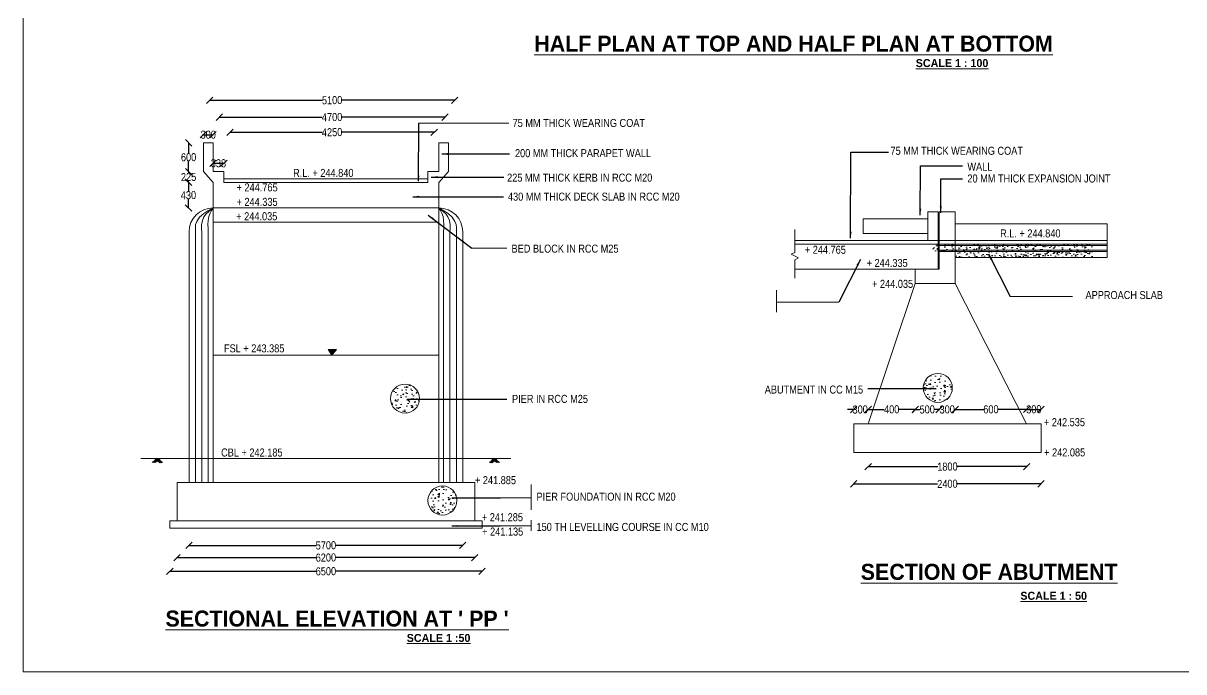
# Model space of a CAD drawing. Header units: millimetres. Extents: x 450481 to 511787, y -34722 to 10874.
# Drawn here: x 450481 to 486727, y -34722 to -14463 of the extents above; entities that cross this region are included whole.
import ezdxf
from ezdxf.enums import TextEntityAlignment as Align

# ---------------------------------------------------------------- set-up
doc = ezdxf.new("R2010")
doc.units = ezdxf.units.MM
doc.header["$LTSCALE"] = 300
doc.header["$MEASUREMENT"] = 0
doc.layers.add('MAIN', color=7, linetype='Continuous')
doc.styles.add('ARIAL NARROW', font='ARIALN.TTF', dxfattribs={"height": 250})
doc.styles.add('CITYBLUEPR', font='cityb___.ttf')
doc.dimstyles.get("Standard").update_dxf_attribs({"dimtxt": 200, "dimasz": 200, "dimexe": 0.18, "dimexo": 0.0625, "dimgap": 0.09, "dimtad": 0, "dimdec": 0, "dimzin": 0, "dimdsep": 46, "dimtxsty": 'ARIAL NARROW', "dimcen": 0.0851, "dimdle": 0.1, "dimse1": 1, "dimse2": 1, "dimadec": 0, "dimazin": 0, "dimtfac": 1, "dimtdec": 0, "dimtofl": 0, "dimtmove": 0, "dimatfit": 3, "dimfxl": 1, "dimtolj": 1, "dimtzin": 0, "dimarcsym": 0})
doc.dimstyles.new('STANDARD$7', dxfattribs={"dimtxt": 2, "dimasz": 2, "dimexe": 1.25, "dimexo": 0.625, "dimtad": 1, "dimdec": 0, "dimlfac": 0.5, "dimdsep": 46, "dimtxsty": 'ARIAL NARROW', "dimcen": 2.5, "dimdle": 0.1, "dimse1": 1, "dimse2": 1, "dimadec": 0, "dimazin": 0, "dimtfac": 1, "dimtdec": 0, "dimtmove": 0, "dimatfit": 3, "dimfxl": 1, "dimtolj": 1, "dimtzin": 0, "dimarcsym": 0})

# ---------------------------------------------------------------- blocks, each defined once
blk = doc.blocks.new('_Oblique')
at = {"color": 0, "linetype": 'ByBlock', "lineweight": -2}
blk.add_line((-0.5, -0.5), (0.5, 0.5), dxfattribs=at)
blk = doc.blocks.new('*D53')
at = {"layer": 'Defpoints', "color": 0, "lineweight": 9, "transparency": 16777216}
for p in [(456409, -17945), (456109, -18200), (456409, -18200)]:
    blk.add_point(p, dxfattribs=at)
at = {"layer": 'MAIN', "color": 0, "lineweight": -2, "transparency": 16777216}
blk.add_line((456109, -17945), (456410, -17945), dxfattribs=at)
at = {"layer": 'MAIN', "color": 0, "lineweight": -2, "transparency": 16777216, "xscale": 200, "yscale": 200, "zscale": 200, "rotation": 180}
blk.add_blockref('_Oblique', (456109, -17945), dxfattribs=at)
at = {"layer": 'MAIN', "color": 0, "lineweight": -2, "transparency": 16777216, "xscale": 200, "yscale": 200, "zscale": 200}
blk.add_blockref('_Oblique', (456409, -17945), dxfattribs=at)
at = {"layer": 'MAIN', "color": 0, "lineweight": 9, "transparency": 16777216, "insert": (456259, -17945), "char_height": 250, "attachment_point": 5, "style": 'ARIAL NARROW'}
blk.add_mtext('\\A1;300', dxfattribs=at)
blk = doc.blocks.new('*D54')
at = {"layer": 'Defpoints', "color": 0, "lineweight": 9, "transparency": 16777216}
for p in [(456747, -18839), (456409, -19100), (456747, -19100)]:
    blk.add_point(p, dxfattribs=at)
at = {"layer": 'MAIN', "color": 0, "lineweight": -2, "transparency": 16777216}
blk.add_line((456409, -18839), (456747, -18839), dxfattribs=at)
at = {"layer": 'MAIN', "color": 0, "lineweight": -2, "transparency": 16777216, "xscale": 200, "yscale": 200, "zscale": 200, "rotation": 180}
blk.add_blockref('_Oblique', (456409, -18839), dxfattribs=at)
at = {"layer": 'MAIN', "color": 0, "lineweight": -2, "transparency": 16777216, "xscale": 200, "yscale": 200, "zscale": 200}
blk.add_blockref('_Oblique', (456747, -18839), dxfattribs=at)
at = {"layer": 'MAIN', "color": 0, "lineweight": 9, "transparency": 16777216, "insert": (456578, -18839), "char_height": 250, "attachment_point": 5, "style": 'ARIAL NARROW'}
blk.add_mtext('\\A1;338', dxfattribs=at)
blk = doc.blocks.new('*D55')
at = {"layer": 'Defpoints', "color": 0, "lineweight": 9, "transparency": 16777216}
for p in [(456109, -18200), (455646, -19100), (456109, -19100)]:
    blk.add_point(p, dxfattribs=at)
at = {"layer": 'MAIN', "color": 0, "lineweight": -2, "transparency": 16777216}
for p, q in [((455646, -18200), (455646, -18522)), ((455646, -19100), (455646, -18777))]:
    blk.add_line(p, q, dxfattribs=at)
at = {"layer": 'MAIN', "color": 0, "lineweight": -2, "transparency": 16777216, "xscale": 200, "yscale": 200, "zscale": 200}
for p, rotation in [((455646, -18200), 90), ((455646, -19100), 270)]:
    blk.add_blockref('_Oblique', p, dxfattribs=dict(at, rotation=rotation))
at = {"layer": 'MAIN', "color": 0, "lineweight": 9, "transparency": 16777216, "insert": (455646, -18650), "char_height": 250, "attachment_point": 5, "rotation": 1, "style": 'ARIAL NARROW'}
blk.add_mtext('\\A1;600', dxfattribs=at)
blk = doc.blocks.new('*D56')
at = {"layer": 'Defpoints', "color": 0, "lineweight": 9, "transparency": 16777216}
for p in [(456747, -19100), (455646, -19437), (456747, -19437)]:
    blk.add_point(p, dxfattribs=at)
at = {"layer": 'MAIN', "color": 0, "lineweight": -2, "transparency": 16777216}
for p, q in [((455646, -19100), (455646, -19141)), ((455646, -19437), (455646, -19396))]:
    blk.add_line(p, q, dxfattribs=at)
at = {"layer": 'MAIN', "color": 0, "lineweight": -2, "transparency": 16777216, "xscale": 200, "yscale": 200, "zscale": 200}
for p, rotation in [((455646, -19100), 90), ((455646, -19437), 270)]:
    blk.add_blockref('_Oblique', p, dxfattribs=dict(at, rotation=rotation))
at = {"layer": 'MAIN', "color": 0, "lineweight": 9, "transparency": 16777216, "insert": (455646, -19268), "char_height": 250, "attachment_point": 5, "rotation": 1, "style": 'ARIAL NARROW'}
blk.add_mtext('\\A1;225', dxfattribs=at)
blk = doc.blocks.new('*D57')
at = {"layer": 'Defpoints', "color": 0, "lineweight": 9, "transparency": 16777216}
for p in [(456747, -19437), (455642, -20232), (456747, -20232)]:
    blk.add_point(p, dxfattribs=at)
at = {"layer": 'MAIN', "color": 0, "lineweight": -2, "transparency": 16777216}
for p, q in [((455642, -19437), (455642, -19707)), ((455642, -20232), (455642, -19962))]:
    blk.add_line(p, q, dxfattribs=at)
at = {"layer": 'MAIN', "color": 0, "lineweight": -2, "transparency": 16777216, "xscale": 200, "yscale": 200, "zscale": 200}
for p, rotation in [((455642, -19437), 90), ((455642, -20232), 270)]:
    blk.add_blockref('_Oblique', p, dxfattribs=dict(at, rotation=rotation))
at = {"layer": 'MAIN', "color": 0, "lineweight": 9, "transparency": 16777216, "insert": (455642, -19835), "char_height": 250, "attachment_point": 5, "rotation": 1, "style": 'ARIAL NARROW'}
blk.add_mtext('\\A1;430', dxfattribs=at)
blk = doc.blocks.new('*D41')
at = {"layer": 'Defpoints', "color": 0, "lineweight": 9, "transparency": 16777216}
for p in [(463316, -17869), (456941, -20099), (463316, -20099)]:
    blk.add_point(p, dxfattribs=at)
at = {"layer": 'MAIN', "color": 0, "lineweight": -2, "transparency": 16777216}
for p, q in [((456941, -17869), (459818, -17869)), ((463316, -17869), (460438, -17869))]:
    blk.add_line(p, q, dxfattribs=at)
at = {"layer": 'MAIN', "color": 0, "lineweight": -2, "transparency": 16777216, "xscale": 200, "yscale": 200, "zscale": 200, "rotation": 180}
blk.add_blockref('_Oblique', (456941, -17869), dxfattribs=at)
at = {"layer": 'MAIN', "color": 0, "lineweight": -2, "transparency": 16777216, "xscale": 200, "yscale": 200, "zscale": 200}
blk.add_blockref('_Oblique', (463316, -17869), dxfattribs=at)
at = {"layer": 'MAIN', "color": 0, "lineweight": 9, "transparency": 16777216, "insert": (460128, -17869), "char_height": 250, "attachment_point": 5, "rotation": 1, "style": 'ARIAL NARROW'}
blk.add_mtext('\\A1;4250', dxfattribs=at)
blk = doc.blocks.new('*D42')
at = {"layer": 'Defpoints', "color": 0, "lineweight": 9, "transparency": 16777216}
for p in [(463653, -17397), (456603, -19874), (463653, -19874)]:
    blk.add_point(p, dxfattribs=at)
at = {"layer": 'MAIN', "color": 0, "lineweight": -2, "transparency": 16777216}
for p, q in [((456603, -17397), (459818, -17397)), ((463653, -17397), (460438, -17397))]:
    blk.add_line(p, q, dxfattribs=at)
at = {"layer": 'MAIN', "color": 0, "lineweight": -2, "transparency": 16777216, "xscale": 200, "yscale": 200, "zscale": 200, "rotation": 180}
blk.add_blockref('_Oblique', (456603, -17397), dxfattribs=at)
at = {"layer": 'MAIN', "color": 0, "lineweight": -2, "transparency": 16777216, "xscale": 200, "yscale": 200, "zscale": 200}
blk.add_blockref('_Oblique', (463653, -17397), dxfattribs=at)
at = {"layer": 'MAIN', "color": 0, "lineweight": 9, "transparency": 16777216, "insert": (460128, -17397), "char_height": 250, "attachment_point": 5, "rotation": 1, "style": 'ARIAL NARROW'}
blk.add_mtext('\\A1;4700', dxfattribs=at)
blk = doc.blocks.new('*D43')
at = {"layer": 'Defpoints', "color": 0, "lineweight": 9, "transparency": 16777216}
for p in [(463953, -16868), (456303, -18974), (463953, -18974)]:
    blk.add_point(p, dxfattribs=at)
at = {"layer": 'MAIN', "color": 0, "lineweight": -2, "transparency": 16777216}
for p, q in [((456303, -16868), (459822, -16868)), ((463953, -16868), (460434, -16868))]:
    blk.add_line(p, q, dxfattribs=at)
at = {"layer": 'MAIN', "color": 0, "lineweight": -2, "transparency": 16777216, "xscale": 200, "yscale": 200, "zscale": 200, "rotation": 180}
blk.add_blockref('_Oblique', (456303, -16868), dxfattribs=at)
at = {"layer": 'MAIN', "color": 0, "lineweight": -2, "transparency": 16777216, "xscale": 200, "yscale": 200, "zscale": 200}
blk.add_blockref('_Oblique', (463953, -16868), dxfattribs=at)
at = {"layer": 'MAIN', "color": 0, "lineweight": 9, "transparency": 16777216, "insert": (460128, -16868), "char_height": 250, "attachment_point": 5, "rotation": 1, "style": 'ARIAL NARROW'}
blk.add_mtext('\\A1;5100', dxfattribs=at)
blk = doc.blocks.new('*D44')
at = {"layer": 'Defpoints', "color": 0, "lineweight": 9, "transparency": 16777216}
for p in [(455059, -30561), (464809, -30561), (464809, -31584)]:
    blk.add_point(p, dxfattribs=at)
at = {"layer": 'MAIN', "color": 0, "lineweight": -2, "transparency": 16777216}
for p, q in [((455059, -31584), (459628, -31584)), ((464810, -31584), (460241, -31584))]:
    blk.add_line(p, q, dxfattribs=at)
at = {"layer": 'MAIN', "color": 0, "lineweight": -2, "transparency": 16777216, "xscale": 200, "yscale": 200, "zscale": 200, "rotation": 180}
blk.add_blockref('_Oblique', (455059, -31584), dxfattribs=at)
at = {"layer": 'MAIN', "color": 0, "lineweight": -2, "transparency": 16777216, "xscale": 200, "yscale": 200, "zscale": 200}
blk.add_blockref('_Oblique', (464809, -31584), dxfattribs=at)
at = {"layer": 'MAIN', "color": 0, "lineweight": 9, "transparency": 16777216, "insert": (459934, -31584), "char_height": 250, "attachment_point": 5, "rotation": 1, "style": 'ARIAL NARROW'}
blk.add_mtext('\\A1;6500', dxfattribs=at)
blk = doc.blocks.new('*D45')
at = {"layer": 'Defpoints', "color": 0, "lineweight": 9, "transparency": 16777216}
for p in [(455284, -30336), (464584, -30336), (464584, -31155)]:
    blk.add_point(p, dxfattribs=at)
at = {"layer": 'MAIN', "color": 0, "lineweight": -2, "transparency": 16777216}
for p, q in [((455284, -31155), (459628, -31155)), ((464585, -31155), (460241, -31155))]:
    blk.add_line(p, q, dxfattribs=at)
at = {"layer": 'MAIN', "color": 0, "lineweight": -2, "transparency": 16777216, "xscale": 200, "yscale": 200, "zscale": 200, "rotation": 180}
blk.add_blockref('_Oblique', (455284, -31155), dxfattribs=at)
at = {"layer": 'MAIN', "color": 0, "lineweight": -2, "transparency": 16777216, "xscale": 200, "yscale": 200, "zscale": 200}
blk.add_blockref('_Oblique', (464584, -31155), dxfattribs=at)
at = {"layer": 'MAIN', "color": 0, "lineweight": 9, "transparency": 16777216, "insert": (459934, -31155), "char_height": 250, "attachment_point": 5, "rotation": 1, "style": 'ARIAL NARROW'}
blk.add_mtext('\\A1;6200', dxfattribs=at)
blk = doc.blocks.new('*D46')
at = {"layer": 'Defpoints', "color": 0, "lineweight": 9, "transparency": 16777216}
for p in [(455659, -29091), (464209, -29091), (455659, -30773)]:
    blk.add_point(p, dxfattribs=at)
at = {"layer": 'MAIN', "color": 0, "lineweight": -2, "transparency": 16777216}
for p, q in [((455659, -30773), (459629, -30773)), ((464210, -30773), (460240, -30773))]:
    blk.add_line(p, q, dxfattribs=at)
at = {"layer": 'MAIN', "color": 0, "lineweight": -2, "transparency": 16777216, "xscale": 200, "yscale": 200, "zscale": 200, "rotation": 180}
blk.add_blockref('_Oblique', (455659, -30773), dxfattribs=at)
at = {"layer": 'MAIN', "color": 0, "lineweight": -2, "transparency": 16777216, "xscale": 200, "yscale": 200, "zscale": 200}
blk.add_blockref('_Oblique', (464209, -30773), dxfattribs=at)
at = {"layer": 'MAIN', "color": 0, "lineweight": 9, "transparency": 16777216, "insert": (459934, -30773), "char_height": 250, "attachment_point": 5, "rotation": 1, "style": 'ARIAL NARROW'}
blk.add_mtext('\\A1;5700', dxfattribs=at)
blk = doc.blocks.new('*D58')
at = {"layer": 'Defpoints', "color": 0, "lineweight": 9, "transparency": 16777216}
for p in [(476420, -27875), (482269, -27875), (482269, -28852)]:
    blk.add_point(p, dxfattribs=at)
at = {"layer": 'MAIN', "color": 0, "lineweight": -2, "transparency": 16777216}
for p, q in [((476420, -28852), (479037, -28852)), ((482269, -28852), (479652, -28852))]:
    blk.add_line(p, q, dxfattribs=at)
at = {"layer": 'MAIN', "color": 0, "lineweight": -2, "transparency": 16777216, "xscale": 200, "yscale": 200, "zscale": 200, "rotation": 180}
blk.add_blockref('_Oblique', (476420, -28852), dxfattribs=at)
at = {"layer": 'MAIN', "color": 0, "lineweight": -2, "transparency": 16777216, "xscale": 200, "yscale": 200, "zscale": 200}
blk.add_blockref('_Oblique', (482269, -28852), dxfattribs=at)
at = {"layer": 'MAIN', "color": 0, "lineweight": 9, "transparency": 16777216, "insert": (479345, -28852), "char_height": 250, "attachment_point": 5, "rotation": 1, "style": 'ARIAL NARROW'}
blk.add_mtext('\\A1;2400', dxfattribs=at)
blk = doc.blocks.new('*D59')
at = {"layer": 'Defpoints', "color": 0, "lineweight": 9, "transparency": 16777216}
for p in [(476870, -26975), (481819, -26975), (481819, -28314)]:
    blk.add_point(p, dxfattribs=at)
at = {"layer": 'MAIN', "color": 0, "lineweight": -2, "transparency": 16777216}
for p, q in [((476870, -28314), (479048, -28314)), ((481819, -28314), (479641, -28314))]:
    blk.add_line(p, q, dxfattribs=at)
at = {"layer": 'MAIN', "color": 0, "lineweight": -2, "transparency": 16777216, "xscale": 200, "yscale": 200, "zscale": 200, "rotation": 180}
blk.add_blockref('_Oblique', (476870, -28314), dxfattribs=at)
at = {"layer": 'MAIN', "color": 0, "lineweight": -2, "transparency": 16777216, "xscale": 200, "yscale": 200, "zscale": 200}
blk.add_blockref('_Oblique', (481819, -28314), dxfattribs=at)
at = {"layer": 'MAIN', "color": 0, "lineweight": 9, "transparency": 16777216, "insert": (479345, -28314), "char_height": 250, "attachment_point": 5, "rotation": 1, "style": 'ARIAL NARROW'}
blk.add_mtext('\\A1;1800', dxfattribs=at)
blk = doc.blocks.new('*D60')
at = {"layer": 'Defpoints', "color": 0, "lineweight": 9, "transparency": 16777216}
for p in [(476870, -26530), (476420, -26975), (476870, -26975)]:
    blk.add_point(p, dxfattribs=at)
at = {"layer": 'MAIN', "color": 0, "lineweight": -2, "transparency": 16777216}
for p, q in [((476420, -26530), (476220, -26530)), ((476870, -26530), (477070, -26530))]:
    blk.add_line(p, q, dxfattribs=at)
at = {"layer": 'MAIN', "color": 0, "lineweight": -2, "transparency": 16777216, "xscale": 200, "yscale": 200, "zscale": 200}
blk.add_blockref('_Oblique', (476420, -26530), dxfattribs=at)
at = {"layer": 'MAIN', "color": 0, "lineweight": -2, "transparency": 16777216, "xscale": 200, "yscale": 200, "zscale": 200, "rotation": 180}
blk.add_blockref('_Oblique', (476870, -26530), dxfattribs=at)
at = {"layer": 'MAIN', "color": 0, "lineweight": 9, "transparency": 16777216, "insert": (476620, -26530), "char_height": 250, "attachment_point": 5, "rotation": 1, "style": 'ARIAL NARROW'}
blk.add_mtext('\\A1;300', dxfattribs=at)
blk = doc.blocks.new('*D61')
at = {"layer": 'Defpoints', "color": 0, "lineweight": 9, "transparency": 16777216}
for p in [(478339, -22596), (478339, -26526), (476870, -26975)]:
    blk.add_point(p, dxfattribs=at)
at = {"layer": 'MAIN', "color": 0, "lineweight": -2, "transparency": 16777216}
for p, q in [((476870, -26526), (477374, -26526)), ((478339, -26526), (477835, -26526))]:
    blk.add_line(p, q, dxfattribs=at)
at = {"layer": 'MAIN', "color": 0, "lineweight": -2, "transparency": 16777216, "xscale": 200, "yscale": 200, "zscale": 200, "rotation": 180}
blk.add_blockref('_Oblique', (476870, -26526), dxfattribs=at)
at = {"layer": 'MAIN', "color": 0, "lineweight": -2, "transparency": 16777216, "xscale": 200, "yscale": 200, "zscale": 200}
blk.add_blockref('_Oblique', (478339, -26526), dxfattribs=at)
at = {"layer": 'MAIN', "color": 0, "lineweight": 9, "transparency": 16777216, "insert": (477604, -26526), "char_height": 250, "attachment_point": 5, "rotation": 1, "style": 'ARIAL NARROW'}
blk.add_mtext('\\A1;400', dxfattribs=at)
blk = doc.blocks.new('*D62')
at = {"layer": 'Defpoints', "color": 0, "lineweight": 9, "transparency": 16777216}
for p in [(479088, -22146), (478339, -22596), (479088, -26528)]:
    blk.add_point(p, dxfattribs=at)
at = {"layer": 'MAIN', "color": 0, "lineweight": -2, "transparency": 16777216}
for p, q in [((478339, -26528), (478487, -26528)), ((479088, -26528), (478940, -26528))]:
    blk.add_line(p, q, dxfattribs=at)
at = {"layer": 'MAIN', "color": 0, "lineweight": -2, "transparency": 16777216, "xscale": 200, "yscale": 200, "zscale": 200, "rotation": 180}
blk.add_blockref('_Oblique', (478339, -26528), dxfattribs=at)
at = {"layer": 'MAIN', "color": 0, "lineweight": -2, "transparency": 16777216, "xscale": 200, "yscale": 200, "zscale": 200}
blk.add_blockref('_Oblique', (479088, -26528), dxfattribs=at)
at = {"layer": 'MAIN', "color": 0, "lineweight": 9, "transparency": 16777216, "insert": (478713, -26528), "char_height": 250, "attachment_point": 5, "rotation": 1, "style": 'ARIAL NARROW'}
blk.add_mtext('\\A1;500', dxfattribs=at)
blk = doc.blocks.new('*D63')
at = {"layer": 'Defpoints', "color": 0, "lineweight": 9, "transparency": 16777216}
for p in [(479088, -22146), (479589, -22596), (479589, -26528)]:
    blk.add_point(p, dxfattribs=at)
at = {"layer": 'MAIN', "color": 0, "lineweight": -2, "transparency": 16777216}
for p, q in [((479088, -26528), (479112, -26528)), ((479589, -26528), (479565, -26528))]:
    blk.add_line(p, q, dxfattribs=at)
at = {"layer": 'MAIN', "color": 0, "lineweight": -2, "transparency": 16777216, "xscale": 200, "yscale": 200, "zscale": 200, "rotation": 180}
blk.add_blockref('_Oblique', (479088, -26528), dxfattribs=at)
at = {"layer": 'MAIN', "color": 0, "lineweight": -2, "transparency": 16777216, "xscale": 200, "yscale": 200, "zscale": 200}
blk.add_blockref('_Oblique', (479589, -26528), dxfattribs=at)
at = {"layer": 'MAIN', "color": 0, "lineweight": 9, "transparency": 16777216, "insert": (479338, -26528), "char_height": 250, "attachment_point": 5, "rotation": 1, "style": 'ARIAL NARROW'}
blk.add_mtext('\\A1;300', dxfattribs=at)
blk = doc.blocks.new('*D64')
at = {"layer": 'Defpoints', "color": 0, "lineweight": 9, "transparency": 16777216}
for p in [(479588, -22596), (481819, -26525), (481819, -26975)]:
    blk.add_point(p, dxfattribs=at)
at = {"layer": 'MAIN', "color": 0, "lineweight": -2, "transparency": 16777216}
for p, q in [((479588, -26525), (480477, -26525)), ((481819, -26525), (480930, -26525))]:
    blk.add_line(p, q, dxfattribs=at)
at = {"layer": 'MAIN', "color": 0, "lineweight": -2, "transparency": 16777216, "xscale": 200, "yscale": 200, "zscale": 200, "rotation": 180}
blk.add_blockref('_Oblique', (479588, -26525), dxfattribs=at)
at = {"layer": 'MAIN', "color": 0, "lineweight": -2, "transparency": 16777216, "xscale": 200, "yscale": 200, "zscale": 200}
blk.add_blockref('_Oblique', (481819, -26525), dxfattribs=at)
at = {"layer": 'MAIN', "color": 0, "lineweight": 9, "transparency": 16777216, "insert": (480704, -26525), "char_height": 250, "attachment_point": 5, "rotation": 1, "style": 'ARIAL NARROW'}
blk.add_mtext('\\A1;600', dxfattribs=at)
blk = doc.blocks.new('*D65')
at = {"layer": 'Defpoints', "color": 0, "lineweight": 9, "transparency": 16777216}
for p in [(482269, -26524), (481819, -26975), (482269, -26975)]:
    blk.add_point(p, dxfattribs=at)
at = {"layer": 'MAIN', "color": 0, "lineweight": -2, "transparency": 16777216}
blk.add_line((481819, -26524), (482269, -26524), dxfattribs=at)
at = {"layer": 'MAIN', "color": 0, "lineweight": -2, "transparency": 16777216, "xscale": 200, "yscale": 200, "zscale": 200, "rotation": 180}
blk.add_blockref('_Oblique', (481819, -26524), dxfattribs=at)
at = {"layer": 'MAIN', "color": 0, "lineweight": -2, "transparency": 16777216, "xscale": 200, "yscale": 200, "zscale": 200}
blk.add_blockref('_Oblique', (482269, -26524), dxfattribs=at)
at = {"layer": 'MAIN', "color": 0, "lineweight": 9, "transparency": 16777216, "insert": (482044, -26524), "char_height": 250, "attachment_point": 5, "rotation": 1, "style": 'ARIAL NARROW'}
blk.add_mtext('\\A1;300', dxfattribs=at)

msp = doc.modelspace()

# ---------------------------------------------------------------- hatches: boundary and pattern name
at = {"layer": 'MAIN', "lineweight": 9}
h = msp.add_hatch(dxfattribs=at)
h.set_pattern_fill('AR-CONC', color=0, scale=45, style=0)
h.set_pattern_definition([(130, (1341065.81, 7161.87), (-322.76708, -28.23846), [33.75, -371.25]), (185, (1341065.8, 7161.87), (62.4381, 338.48646), [27, -297]), (79.5486, (1341038.92, 7159.52), (-260.32922, 310.24779), [28.68309, -315.51395]), (133.8158, (1341065.8, 7251.87), (-480.25847, -74.48356), [50.625, -556.875]), (83.3644, (1341025.8, 7245.66), (-420.59822, 438.35304), [43.02463, -473.27085]), (188.8158, (1341065.8, 7251.87), (-420.59788, 438.35337), [40.5, -445.5]), (159, (1341020.81, 7229.37), (-268.60817, -181.1785), [33.75, -371.25]), (214, (1341020.8, 7229.37), (-109.4919, 326.31752), [27, -297]), (108.5486, (1340998.43, 7214.27), (-378.10018, 145.13872), [28.68309, -315.51395]), (142.5, (1341065.81, 7161.87), (-5.471935, 149.802234), [0, -293.4, 0, -301.5, 0, -298.125]), (172.5, (1341065.81, 7161.87), (-118.381292, 177.48527), [0, -171.9, 0, -286.65, 0, -113.625]), (212.5, (1341166.16, 7161.87), (-240.220096, -10.149692), [0, -112.5, 0, -351, 0, -465.75]), (222.5, (1341211.16, 7161.87), (-262.433776, 45.04724), [0, -146.25, 0, -233.1, 0, -330.75])])
h.paths.add_polyline_path([(478838.1, -21365.5), (483938.1, -21365.5), (483938.1, -21778), (479588.1, -21778), (479588.1, -21590.5), (478838.1, -21590.5)])
msp.add_hatch(color=0, dxfattribs=at).paths.add_polyline_path([(460120.7, -24831.2), (460006.4, -24653.2), (460260.7, -24653.2)])
h = msp.add_hatch(dxfattribs=at)
h.set_pattern_fill('AR-CONC', color=0, scale=60, style=0)
h.set_pattern_definition([(50, (-637592.2, -179592.33), (430.35611, -37.65128), [45, -495]), (355, (-637592.2, -179592.33), (-83.2508, 451.31528), [36, -396]), (100.4514, (-637556.34, -179595.47), (347.10563, 413.66373), [38.24411, -420.68527]), (46.1842, (-637592.2, -179472.33), (640.34463, -99.3114), [67.5, -742.5]), (96.6356, (-637538.84, -179480.6), (560.79762, 584.47072), [57.36617, -631.0278]), (351.1842, (-637592.2, -179472.33), (560.79717, 584.47116), [54, -594]), (21, (-637532.2, -179502.33), (358.14423, -241.57133), [45, -495]), (326, (-637532.2, -179502.33), (145.9892, 435.09003), [36, -396]), (71.4514, (-637502.35, -179522.47), (504.13358, 193.5183), [38.24411, -420.68527]), (37.5, (-637592.2, -179592.33), (7.295913, 199.736312), [0, -391.2, 0, -402, 0, -397.5]), (7.5, (-637592.2, -179592.33), (157.841722, 236.647027), [0, -229.2, 0, -382.2, 0, -151.5]), (327.5, (-637726, -179592.33), (320.293462, -13.532923), [0, -150, 0, -468, 0, -621]), (317.5, (-637786, -179592.33), (349.9117, 60.06299), [0, -195, 0, -310.8, 0, -441])])
h.paths.add_polyline_path([(461965.5, -26185.1, 1), (462872.6, -26185.1, 1)])
h = msp.add_hatch(dxfattribs=at)
h.set_pattern_fill('AR-CONC', color=0, scale=60, style=0)
h.set_pattern_definition([(50, (-648018.6, -178935.04), (430.35611, -37.65128), [45, -495]), (355, (-648018.6, -178935.04), (-83.2508, 451.31528), [36, -396]), (100.4514, (-647982.74, -178938.2), (347.10563, 413.66373), [38.24411, -420.68527]), (46.1842, (-648018.6, -178815.04), (640.34463, -99.3114), [67.5, -742.5]), (96.6356, (-647965.24, -178823.3), (560.79762, 584.47072), [57.36617, -631.0278]), (351.1842, (-648018.6, -178815.04), (560.79717, 584.47116), [54, -594]), (21, (-647958.6, -178845.04), (358.14423, -241.57133), [45, -495]), (326, (-647958.6, -178845.04), (145.9892, 435.09003), [36, -396]), (71.4514, (-647928.75, -178865.17), (504.13358, 193.5183), [38.24411, -420.68527]), (37.5, (-648018.6, -178935.04), (7.295913, 199.736312), [0, -391.2, 0, -402, 0, -397.5]), (7.5, (-648018.6, -178935.04), (157.841722, 236.647027), [0, -229.2, 0, -382.2, 0, -151.5]), (327.5, (-648152.4, -178935.04), (320.293462, -13.532923), [0, -150, 0, -468, 0, -621]), (317.5, (-648212.4, -178935.04), (349.9117, 60.06299), [0, -195, 0, -310.8, 0, -441])])
h.paths.add_polyline_path([(478597.6, -25854.8, 1), (479504.8, -25854.8, 1)])
h = msp.add_hatch(dxfattribs=at)
h.set_pattern_fill('AR-CONC', color=0, scale=60, style=0)
h.set_pattern_definition([(50, (-638839.95, -180651.1), (430.35611, -37.65128), [45, -495]), (355, (-638839.95, -180651.1), (-83.2508, 451.31528), [36, -396]), (100.4514, (-638804.1, -180654.25), (347.10563, 413.66373), [38.24411, -420.68527]), (46.1842, (-638839.95, -180531.1), (640.34463, -99.3114), [67.5, -742.5]), (96.6356, (-638786.6, -180539.4), (560.79762, 584.47072), [57.36617, -631.0278]), (351.1842, (-638839.95, -180531.1), (560.79717, 584.47116), [54, -594]), (21, (-638779.95, -180561.1), (358.14423, -241.57133), [45, -495]), (326, (-638779.95, -180561.1), (145.9892, 435.09003), [36, -396]), (71.4514, (-638750.1, -180581.25), (504.13358, 193.5183), [38.24411, -420.68527]), (37.5, (-638839.95, -180651.12), (7.295913, 199.736312), [0, -391.2, 0, -402, 0, -397.5]), (7.5, (-638839.95, -180651.12), (157.841722, 236.647027), [0, -229.2, 0, -382.2, 0, -151.5]), (327.5, (-638973.75, -180651.12), (320.293462, -13.532923), [0, -150, 0, -468, 0, -621]), (317.5, (-639033.75, -180651.12), (349.9117, 60.06299), [0, -195, 0, -310.8, 0, -441])])
h.paths.add_polyline_path([(463132.8, -29367.8, 1), (464040, -29367.8, 1)])

# ---------------------------------------------------------------- linework, layer by layer
at = {"layer": 'MAIN', "color": 0, "lineweight": 9}
for p, q in [((450480.9, 10874.3), (450480.9, -34722.2)), ((462831.8, -17580.4), (465644.8, -17580.4)), ((456409.4, -18199.7), (456109.4, -18199.7)), ((456109.4, -18199.7), (456109.4, -19099.7)), ((456409.4, -19099.7), (456409.4, -18199.7)), ((463459.4, -18199.7), (463759.4, -18199.7)), ((463459.4, -19099.7), (463459.4, -18199.7)), ((463759.4, -18199.7), (463759.4, -19099.7)), ((456409.4, -19437.2), (456109.4, -19099.7)), ((456746.9, -19099.7), (456409.4, -19099.7)), ((456746.9, -19437.2), (456746.9, -19099.7)), ((463121.9, -19099.7), (463459.4, -19099.7)), ((463121.9, -19437.2), (463121.9, -19099.7)), ((463459.4, -19437.2), (463759.4, -19099.7)), ((456409.4, -20232.2), (456409.4, -19437.2)), ((456746.9, -19324.7), (463121.9, -19324.7)), ((456746.9, -19437.2), (463121.9, -19437.2)), ((463459.4, -20232.2), (463459.4, -19437.2)), ((456746.9, -20232.2), (456409.4, -20232.2)), ((456409.4, -28806.2), (456409.4, -20232.2)), ((456746.9, -20232.2), (463121.9, -20232.2)), ((463121.9, -20232.2), (463459.4, -20232.2)), ((463459.4, -28806.2), (463459.4, -20232.2)), ((478735.6, -20353), (479058.1, -20353)), ((478735.6, -21253), (478735.6, -20353)), ((479058.1, -21253), (479058.1, -20353)), ((479088.1, -21253), (479088.1, -20353)), ((479088.1, -20353), (479588.1, -20353)), ((479588.1, -21253), (479588.1, -20353)), ((455659.4, -28806.2), (455659.4, -20982.2)), ((455859.4, -28806.2), (455859.4, -20982.2)), ((456059.4, -28806.2), (456059.4, -20982.2)), ((456259.4, -28806.2), (456259.4, -20982.2)), ((456746.9, -20682.2), (456409.4, -20682.2)), ((456409.4, -20682.2), (463459.4, -20682.2)), ((456746.9, -20682.2), (463121.9, -20682.2)), ((463121.9, -20682.2), (463459.4, -20682.2)), ((463609.4, -28806.2), (463609.4, -20982.2)), ((463809.4, -28806.2), (463809.4, -20982.2)), ((464009.4, -28806.2), (464009.4, -20982.2)), ((464209.4, -28806.2), (464209.4, -20982.2)), ((464209.4, -28806.2), (464209.4, -20982.2)), ((474580.6, -21621.3), (474580.6, -20904.2)), ((479588.1, -21253), (479588.1, -20728)), ((479588.1, -20728), (484338.1, -20728)), ((479588.6, -20728), (484338.1, -20728)), ((484338.1, -20728), (484338.1, -21778)), ((474588.1, -21253), (475338.1, -21253)), ((474588.1, -21365.5), (475338.1, -21365.5)), ((479088.1, -21253), (475338.1, -21253)), ((479088.1, -21365.5), (475338.1, -21365.5)), ((479058.1, -22145.5), (479058.1, -21253)), ((479088.1, -22145.5), (479088.1, -21253)), ((479088.1, -21253), (484338.1, -21253)), ((479088.1, -21365.5), (484338.1, -21365.5)), ((479588.1, -22595.5), (479588.1, -21253)), ((479588.1, -22595.5), (479588.1, -21253)), ((464495, -21487.1), (465582.9, -21487.1)), ((474466.8, -21679.3), (474580.6, -21621.3)), ((474694.3, -21795.3), (474466.8, -21679.3)), ((479088.1, -21403), (484338.1, -21403)), ((479088.1, -21553), (484338.1, -21553)), ((479088.1, -21590.5), (484338.1, -21590.5)), ((474694.3, -21795.4), (474580.5, -21853.4)), ((474580.5, -21853.4), (474580.5, -22431.8)), ((479588.1, -21778), (484188.1, -21778)), ((478338.1, -22145.5), (474588.1, -22145.5)), ((478338.1, -22595.5), (478338.1, -22145.5)), ((479088.1, -22145.5), (478338.1, -22145.5)), ((474004.3, -23483.7), (474004.3, -22803.3)), ((476870.1, -26974.5), (478338.6, -22595.5)), ((479588.1, -22595.5), (478338.1, -22595.5)), ((481819.1, -26974.5), (479588.6, -22595.5)), ((475956.3, -23172.3), (474004.3, -23172.3)), ((481300.1, -22999.3), (483252.1, -22999.3)), ((456409.4, -24831.2), (463459.4, -24831.2)), ((460006.4, -24653.2), (460260.7, -24653.2)), ((460120.7, -24831.2), (460006.4, -24653.2)), ((460260.7, -24653.2), (460120.7, -24831.2)), ((476870.1, -26974.5), (476420.1, -26974.5)), ((476420.1, -26974.5), (476420.1, -27874.5)), ((476870.1, -26974.5), (481819.1, -26974.5)), ((482269.1, -26974.5), (481819.1, -26974.5)), ((482269.1, -26974.5), (481819.1, -26974.5)), ((482269.1, -27874.5), (482269.1, -26974.5)), ((476420.1, -27874.5), (482269.1, -27874.5)), ((476420.1, -27874.5), (482269.1, -27874.5)), ((456409.4, -28056.2), (454159.4, -28056.2)), ((454677.5, -28056.2), (454512.2, -28188.3)), ((454706.5, -28056.2), (454541.2, -28188.3)), ((454706.5, -28056.2), (454541.2, -28188.3)), ((454735.4, -28056.2), (454570.2, -28188.3)), ((454735.4, -28056.2), (454570.2, -28188.3)), ((454588.8, -28056), (454743.3, -28192.9)), ((454764.4, -28056.2), (454599.2, -28188.3)), ((454619.5, -28057.8), (454770.3, -28191.4)), ((454646.6, -28056.2), (454800.8, -28192.9)), ((454677.5, -28056.2), (454828.3, -28189.8)), ((456409.4, -28056.2), (463459.4, -28056.2)), ((463459.4, -28056.2), (465709.4, -28056.2)), ((465191.3, -28056.2), (465040.6, -28189.8)), ((465222.2, -28056.2), (465068, -28192.9)), ((465249.3, -28057.8), (465098.5, -28191.4)), ((465104.4, -28056.2), (465269.7, -28188.3)), ((465280, -28056), (465125.6, -28192.9)), ((465133.4, -28056.2), (465298.7, -28188.3)), ((465133.4, -28056.2), (465298.7, -28188.3)), ((465162.4, -28056.2), (465327.6, -28188.3)), ((465162.4, -28056.2), (465327.6, -28188.3)), ((465191.3, -28056.2), (465356.6, -28188.3)), ((456409.4, -28806.2), (455284.4, -28806.2)), ((456409.4, -28806.2), (455284.4, -28806.2)), ((455659.4, -28806.2), (455284.4, -28806.2)), ((455284.4, -28806.2), (455284.4, -30006.2)), ((456036.8, -28806.2), (455586.8, -28806.2)), ((456409.4, -28806.2), (463832, -28806.2)), ((463832, -28806.2), (464582, -28806.2)), ((463832, -28806.2), (464282, -28806.2)), ((463832, -28806.2), (464282, -28806.2)), ((464209.4, -28806.2), (464584.4, -28806.2)), ((464584.4, -28806.2), (464584.4, -30006.2)), ((466344, -29660.6), (466344, -28874)), ((465385.6, -29287.8), (466344, -29287.8)), ((455059.4, -30006.2), (455059.4, -30231.2)), ((455284.4, -30006.2), (455059.4, -30006.2)), ((455059.4, -30006.2), (455059.4, -30231.2)), ((455284.4, -30006.2), (464584.4, -30006.2)), ((464584.4, -30006.2), (464809.4, -30006.2)), ((464809.4, -30006.2), (464809.4, -30231.2)), ((466344, -30318.1), (466344, -29987.8)), ((455059.4, -30231.2), (464809.4, -30231.2)), ((465385.6, -30167.3), (466344, -30167.3)), ((450480.9, -34722.2), (511786.9, -34722.2))]:
    msp.add_line(p, q, dxfattribs=at)
for points in [[(456409.4, -20232.2), (456247.5, -20321.6), (456117.3, -20409.9), (455991.7, -20526.2), (455907.9, -20651.7), (455866.1, -20749.3), (455856.8, -20842.2), (455856.8, -20982.2)], [(456409.4, -20232.2), (456193.1, -20413.5), (456125.2, -20510.4), (456076.7, -20623.4), (456054.1, -20755.8), (456054.1, -20907.5), (456059.4, -20982.2)], [(456259.4, -20982.2), (456255.4, -20864.6), (456251.6, -20753.6), (456258.2, -20628.1), (456275.3, -20497), (456317, -20398.9), (456357.8, -20316.5), (456377.9, -20278.2), (456409.4, -20232.2)], [(463459.4, -20232.2), (463621.3, -20321.6), (463751.5, -20409.9), (463877.2, -20526.2), (463960.9, -20651.7), (464002.8, -20749.3), (464012.1, -20842.2), (464012.1, -20982.2)], [(463459.4, -20232.2), (463675.8, -20413.5), (463743.6, -20510.4), (463792.1, -20623.4), (463814.7, -20755.8), (463814.7, -20907.5), (463809.4, -20982.2)], [(463609.4, -20982.2), (463613.5, -20864.6), (463617.3, -20753.6), (463610.6, -20628.1), (463593.5, -20497), (463551.9, -20398.9), (463511, -20316.5), (463490.9, -20278.2), (463459.4, -20232.2)], [(484338.1, -21778), (479588.1, -21778)]]:
    msp.add_lwpolyline(points, dxfattribs=at)
msp.add_lwpolyline([(478735.6, -20578), (476715.1, -20578), (476715.1, -21028), (478735.6, -21028)], close=True, dxfattribs=at)
at = {"layer": 'MAIN', "color": 0, "lineweight": 9, "const_width": 9.37, "flags": 128}
for points in [[(479489.5, -21413.5, 1), (479498.9, -21413.5, 1)], [(479489.5, -21542.2, 1), (479498.9, -21542.2, 1)], [(479573.5, -21413.5, 1), (479582.9, -21413.5, 1)], [(479573.5, -21542.2, 1), (479582.9, -21542.2, 1)], [(479948.5, -21413.5, 1), (479957.9, -21413.5, 1)], [(479948.5, -21542.2, 1), (479957.9, -21542.2, 1)], [(480198.4, -21413.5, 1), (480207.8, -21413.5, 1)], [(480198.4, -21542.2, 1), (480207.8, -21542.2, 1)], [(480573.4, -21413.5, 1), (480582.8, -21413.5, 1)], [(480573.4, -21542.2, 1), (480582.8, -21542.2, 1)], [(480965.4, -21413.5, 1), (480974.8, -21413.5, 1)], [(480965.4, -21542.2, 1), (480974.8, -21542.2, 1)], [(481340.4, -21413.5, 1), (481349.8, -21413.5, 1)], [(481340.4, -21542.2, 1), (481349.8, -21542.2, 1)], [(481709, -21413.5, 1), (481718.4, -21413.5, 1)], [(481709, -21542.2, 1), (481718.4, -21542.2, 1)], [(482084, -21413.5, 1), (482093.4, -21413.5, 1)], [(482084, -21542.2, 1), (482093.4, -21542.2, 1)], [(482467.7, -21413.5, 1), (482477.1, -21413.5, 1)], [(482467.7, -21542.2, 1), (482477.1, -21542.2, 1)], [(482842.7, -21413.5, 1), (482852.1, -21413.5, 1)], [(482842.7, -21542.2, 1), (482852.1, -21542.2, 1)], [(483193.9, -21413.5, 1), (483203.2, -21413.5, 1)], [(483193.9, -21542.2, 1), (483203.2, -21542.2, 1)], [(483818.9, -21413.5, 1), (483828.2, -21413.5, 1)], [(483818.9, -21542.2, 1), (483828.2, -21542.2, 1)]]:
    msp.add_lwpolyline(points, format="xyb", close=True, dxfattribs=at)
at = {"layer": 'MAIN', "color": 0, "lineweight": 9}
for centre in [(479043.9, -25854.5), (462405.4, -26188.9), (463572.7, -29371.6)]:
    msp.add_circle(centre, 453.6, dxfattribs=at)
for centre, start, end in [((456409.4, -20982.2), 90, 180), ((463459.4, -20982.2), 0, 90)]:
    msp.add_arc(centre, 750, start, end, dxfattribs=at)

# ---------------------------------------------------------------- texts
at = {"layer": 'MAIN', "color": 0, "lineweight": 9, "style": 'CITYBLUEPR'}
for s, height, p in [('%%uHALF PLAN AT TOP AND HALF PLAN AT BOTTOM', 500, (474538.5, -15350.7)), ('%%uSCALE 1 : 100', 250, (479489.6, -15832.8)), ('%%USECTION OF ABUTMENT', 500, (480649, -31849.8)), ('%%USCALE 1 : 50', 250, (482662.7, -32473.1)), ("%%uSECTIONAL ELEVATION AT ' PP '", 500, (460282.8, -33309.5)), ('%%USCALE 1 :50', 250, (463453.2, -33790.4))]:
    msp.add_text(s, height=height, dxfattribs=at).set_placement(p, align=Align.CENTER)
at = {"layer": 'MAIN', "color": 0, "lineweight": 9, "style": 'ARIAL NARROW'}
for s, p in [('75 MM THICK WEARING COAT', (465764.6, -17703.2)), ('75 MM THICK WEARING COAT', (477567, -18572)), ('WALL', (479968.8, -19071.5)), ('R.L. + 244.840', (458909.3, -19264.1)), ('+ 244.765', (457144.2, -19715.9)), ('+ 244.335', (457143, -20169.2)), ('+ 244.035', (457134.6, -20617.9)), ('R.L. + 244.840', (480989.9, -21153.2)), ('+ 244.765', (474890.7, -21664.8)), ('+ 244.335', (476821.4, -22077.1)), ('+ 244.035', (476991.2, -22729.4)), ('FSL + 243.385', (456750.8, -24744.3)), ('+ 242.535', (482357.6, -27050.1)), ('CBL + 242.185', (456661.5, -27997.4)), ('+ 242.085', (482365.1, -27994)), ('+ 241.885', (464588.9, -28859.8)), ('+ 241.285', (464805.5, -30018.3)), ('+ 241.135', (464814.1, -30467.5))]:
    msp.add_text(s, height=250, dxfattribs=at).set_placement(p)
at = {"layer": 'MAIN', "color": 0, "lineweight": 9, "char_height": 250, "attachment_point": 4, "style": 'ARIAL NARROW'}
for s, insert in [('200 MM THICK PARAPET WALL', (465839.9, -18523.5)), ('225 MM THICK KERB IN RCC M20', (465593.4, -19288.3)), ('20 MM THICK EXPANSION JOINT', (479967.9, -19314.6)), ('430 MM THICK DECK SLAB IN RCC M20', (465620.4, -19881.4)), ('BED BLOCK IN RCC M25', (465731.3, -21506.1)), ('APPROACH SLAB', (483657.6, -22955)), ('PIER IN RCC M25', (465747.9, -26199.1)), ('ABUTMENT IN CC M15', (473640.2, -25907.8)), ('PIER FOUNDATION IN RCC M20', (466512.2, -29253.4)), (' \\P150 TH LEVELLING COURSE IN CC M10', (466512.2, -29990.9))]:
    msp.add_mtext(s, dxfattribs=dict(at, insert=insert))

# ---------------------------------------------------------------- dimensions: what is measured, and where the dimension line sits
at = {"layer": 'MAIN', "color": 0, "lineweight": 9}
for base, p1, p2, text, picture, middle in [((463953.2, -16868), (456303.2, -18974.1), (463953.2, -18974.1), '5100', '*D43', (460128.2, -16868)), ((463653.2, -17397.2), (456603.2, -19874.1), (463653.2, -19874.1), '4700', '*D42', (460128.2, -17397.2)), ((463315.7, -17868.5), (456940.7, -20099.1), (463315.7, -20099.1), '4250', '*D41', (460128.2, -17868.5)), ((479088.1, -26528.4), (478338.6, -22595.5), (479088.1, -22145.5), '500', '*D62', (478713.4, -26528.4)), ((479588.6, -26527.9), (479088.1, -22145.5), (479588.6, -22595.5), '300', '*D63', (479338.4, -26527.9)), ((478338.6, -26525.7), (476870.1, -26974.5), (478338.6, -22595.5), '400', '*D61', (477604.4, -26525.7)), ((481819.1, -26525.1), (479588.1, -22595.5), (481819.1, -26974.5), '600', '*D64', (480703.6, -26525.1)), ((481819.1, -28313.6), (476870.1, -26974.5), (481819.1, -26974.5), '1800', '*D59', (479344.6, -28313.6)), ((482269.1, -28851.9), (476420.1, -27874.5), (482269.1, -27874.5), '2400', '*D58', (479344.6, -28851.9)), ((455659.4, -30772.6), (464209.4, -29090.7), (455659.4, -29090.7), '5700', '*D46', (459934.4, -30772.6)), ((464584.4, -31155.1), (455284.4, -30335.6), (464584.4, -30335.6), '6200', '*D45', (459934.4, -31155.1)), ((464809.4, -31583.9), (455059.4, -30560.6), (464809.4, -30560.6), '6500', '*D44', (459934.4, -31583.9))]:
    dim = msp.add_linear_dim(base=base, p1=p1, p2=p2, text=text, dimstyle='Standard', override={"dimtxt": 250, "dimblk1": 'Oblique', "dimblk2": 'Oblique', "dimsah": 1}, dxfattribs=at)
    dim.commit()
    dim.dimension.update_dxf_attribs({"geometry": picture, "text_midpoint": middle, "text_rotation": 1})
for base, p1, p2, text, picture, middle in [((455645.5, -19099.7), (456109.4, -18199.7), (456109.4, -19099.7), '600', '*D55', (455645.5, -18649.7)), ((455642.3, -20232.2), (456746.9, -19437.2), (456746.9, -20232.2), '430', '*D57', (455642.3, -19834.7))]:
    dim = msp.add_linear_dim(base=base, p1=p1, p2=p2, angle=90, text=text, dimstyle='Standard', override={"dimtxt": 250, "dimblk1": 'Oblique', "dimblk2": 'Oblique', "dimsah": 1}, dxfattribs=at)
    dim.commit()
    dim.dimension.update_dxf_attribs({"geometry": picture, "text_midpoint": middle, "text_rotation": 1})
for base, p1, p2, picture, middle in [((456409.4, -17944.7), (456109.4, -18199.7), (456409.4, -18199.7), '*D53', (456259.4, -17944.7)), ((456746.9153206, -18838.9636211), (456409.4153206, -19099.7430802), (456746.9153206, -19099.7430802), '*D54', (456578.1653206, -18838.9636211))]:
    dim = msp.add_linear_dim(base=base, p1=p1, p2=p2, dimstyle='Standard', override={"dimtxt": 250, "dimblk1": 'Oblique', "dimblk2": 'Oblique', "dimsah": 1}, dxfattribs=at)
    dim.commit()
    dim.dimension.update_dxf_attribs({"geometry": picture, "text_midpoint": middle, "dimtype": 160})
dim = msp.add_linear_dim(base=(455645.5, -19437.2), p1=(456746.9, -19099.7), p2=(456746.9, -19437.2), angle=90, text='225', dimstyle='Standard', override={"dimtxt": 250, "dimblk1": 'Oblique', "dimblk2": 'Oblique', "dimsah": 1}, dxfattribs=at)
dim.commit()
dim.dimension.update_dxf_attribs({"geometry": '*D56', "text_midpoint": (455645.5, -19268.5), "dimtype": 160, "text_rotation": 1})
for base, p1, p2, picture, middle in [((476870.1, -26530.1), (476420.1, -26974.5), (476870.1, -26974.5), '*D60', (476620.1, -26530.1)), ((482269.1, -26524.4), (481819.1, -26974.5), (482269.1, -26974.5), '*D65', (482044.1, -26524.4))]:
    dim = msp.add_linear_dim(base=base, p1=p1, p2=p2, text='300', dimstyle='Standard', override={"dimtxt": 250, "dimblk1": 'Oblique', "dimblk2": 'Oblique', "dimsah": 1}, dxfattribs=at)
    dim.commit()
    dim.dimension.update_dxf_attribs({"geometry": picture, "text_midpoint": middle, "dimtype": 160, "text_rotation": 1})

# ---------------------------------------------------------------- leaders
for points, override in [([(462827.7, -19392.4), (462831.8, -17580.4)], {"dimtxt": 200, "dimasz": 175, "dimexe": 0.18, "dimexo": 0.0625, "dimgap": 0.09, "dimtad": 0, "dimtoh": 1, "dimlfac": 1, "dimzin": 0, "dimcen": 0.09, "dimtdec": 4, "dimtofl": 0}), ([(463557.6, -18546.2), (465665.3, -18546.2)], {"dimtxt": 200, "dimasz": 200, "dimexe": 0.18, "dimexo": 0.0625, "dimgap": 0.09, "dimtad": 0, "dimtoh": 1, "dimlfac": 1, "dimzin": 0, "dimcen": 0.09, "dimtdec": 4, "dimtofl": 0}), ([(476321.2, -21176.8), (476323.4, -18492.1), (477506.8, -18493.2)], {"dimtxt": 200, "dimasz": 200, "dimexe": 0.18, "dimexo": 0.0625, "dimgap": 0.09, "dimtad": 0, "dimtoh": 1, "dimlfac": 1, "dimzin": 0, "dimcen": 0.09, "dimtdec": 4, "dimtofl": 0}), ([(478494.9, -20455), (478499.8, -18912.8), (479818.5, -18917.9)], {"dimtxt": 200, "dimasz": 200, "dimexe": 0.18, "dimexo": 0.0625, "dimgap": 0.09, "dimtad": 0, "dimtoh": 1, "dimlfac": 1, "dimzin": 0, "dimcen": 0.09, "dimtdec": 4, "dimtofl": 0}), ([(463221.5, -19272.6), (465492.4, -19272.6)], {"dimtxt": 200, "dimasz": 200, "dimexe": 0.18, "dimexo": 0.0625, "dimgap": 0.09, "dimtad": 0, "dimtoh": 1, "dimlfac": 1, "dimzin": 0, "dimcen": 0.09, "dimtdec": 4, "dimtofl": 0}), ([(479136.5, -20381.5), (479139.9, -19326.2), (479820, -19323.7)], {"dimtxt": 200, "dimasz": 200, "dimexe": 0.18, "dimexo": 0.0625, "dimgap": 0.09, "dimtad": 0, "dimtoh": 1, "dimlfac": 1, "dimzin": 0, "dimcen": 0.09, "dimtdec": 4, "dimtofl": 0}), ([(462644.6, -19885.7), (465484.4, -19885.7)], {"dimtxt": 200, "dimasz": 200, "dimexe": 0.18, "dimexo": 0.0625, "dimgap": 0.09, "dimtad": 0, "dimtoh": 1, "dimlfac": 1, "dimzin": 0, "dimcen": 0.09, "dimtdec": 4, "dimtofl": 0}), ([(463124, -20456.7), (464495, -21487.1)], {"dimtxt": 200, "dimasz": 200, "dimexe": 0.18, "dimexo": 0.0625, "dimgap": 0.09, "dimtad": 0, "dimtoh": 1, "dimlfac": 1, "dimzin": 0, "dimcen": 0.09, "dimtdec": 4, "dimtofl": 0}), ([(480629.4, -21670.3), (481300.1, -22999.3)], {"dimtxt": 200, "dimasz": 200, "dimexe": 0.18, "dimexo": 0.0625, "dimgap": 0.09, "dimtad": 0, "dimtoh": 1, "dimlfac": 1, "dimzin": 0, "dimcen": 0.09, "dimtdec": 4, "dimtofl": 0}), ([(476627, -21843.2), (475956.3, -23172.3)], {"dimtxt": 200, "dimasz": 200, "dimexe": 0.18, "dimexo": 0.0625, "dimgap": 0.09, "dimtad": 0, "dimtoh": 1, "dimlfac": 1, "dimzin": 0, "dimcen": 0.09, "dimtdec": 4, "dimtofl": 0}), ([(478988.7, -25879.2), (476861.6, -25879)], {"dimtxt": 200, "dimasz": 200, "dimexe": 0.18, "dimexo": 0.0625, "dimgap": 0.09, "dimtad": 0, "dimtoh": 1, "dimlfac": 1, "dimzin": 0, "dimcen": 0.09, "dimtdec": 4, "dimtofl": 0}), ([(462476.3, -26203.5), (465583, -26203.5)], {"dimtxt": 200, "dimasz": 200, "dimexe": 0.18, "dimexo": 0.0625, "dimgap": 0.09, "dimtad": 0, "dimtoh": 1, "dimlfac": 1, "dimzin": 0, "dimcen": 0.09, "dimtdec": 4, "dimtofl": 0}), ([(463863.8, -29287.8), (465385.6, -29287.8)], {"dimtxt": 200, "dimasz": 175, "dimexe": 0.18, "dimexo": 0.0625, "dimgap": 0.09, "dimtad": 0, "dimtoh": 1, "dimlfac": 1, "dimzin": 0, "dimcen": 0.09, "dimtdec": 4, "dimtofl": 0}), ([(463863.8, -30167.3), (465385.6, -30167.3)], {"dimtxt": 200, "dimasz": 175, "dimexe": 0.18, "dimexo": 0.0625, "dimgap": 0.09, "dimtad": 0, "dimtoh": 1, "dimlfac": 1, "dimzin": 0, "dimcen": 0.09, "dimtdec": 4, "dimtofl": 0})]:
    msp.add_leader(points, dimstyle='STANDARD$7', override=override, dxfattribs=at)

doc.saveas('drawing.dxf')
